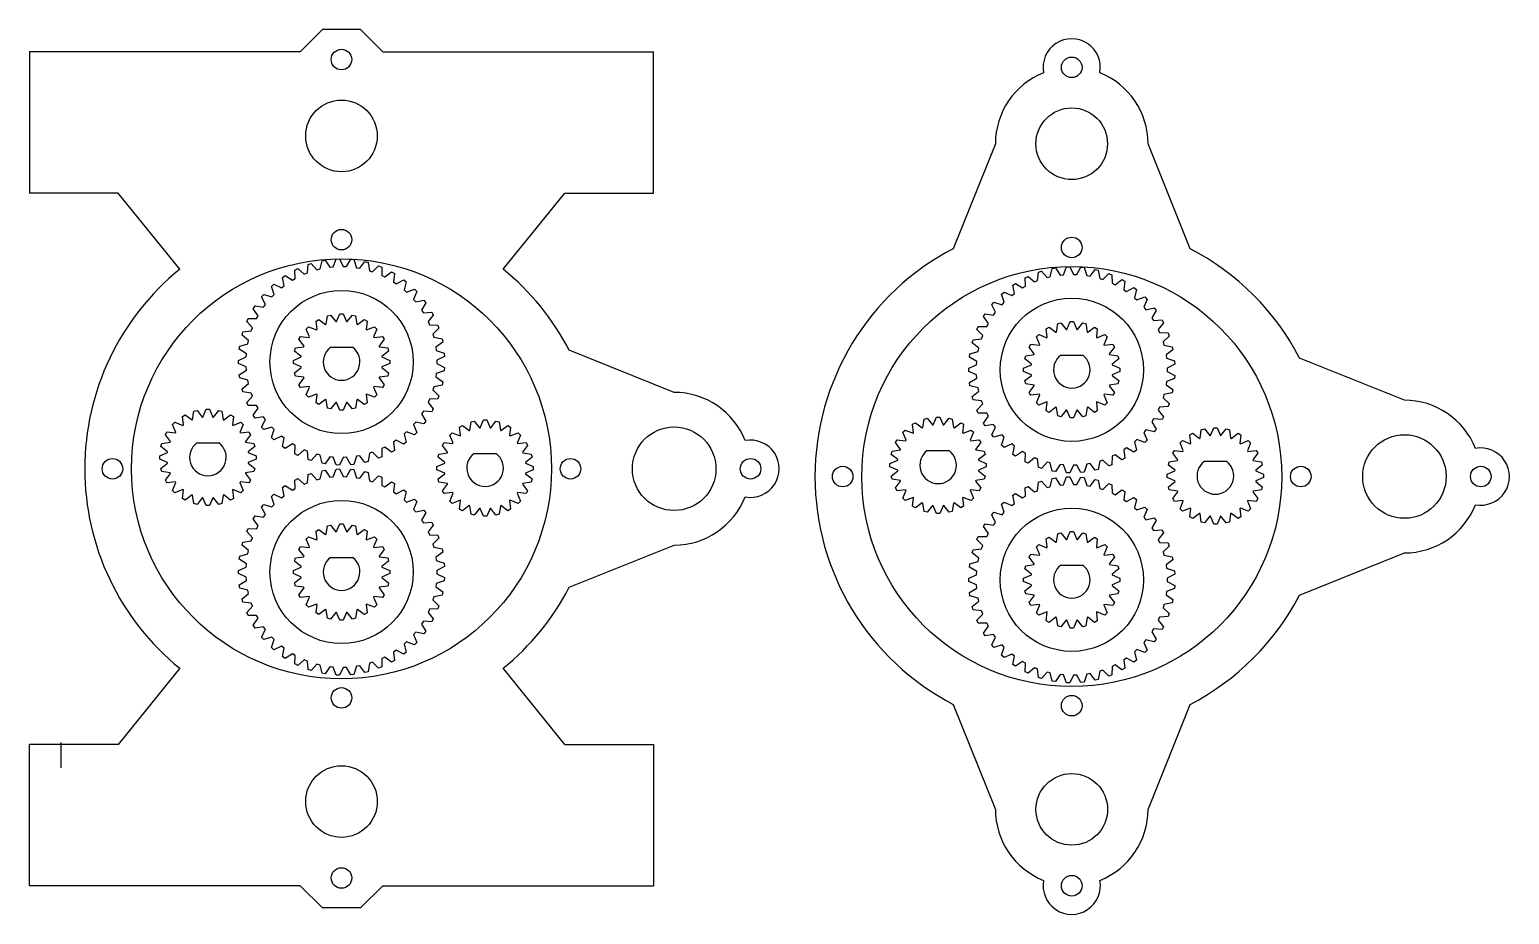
# Model space of a CAD drawing. Header units: inches. Extents: x -8.6 to 3.1, y 5.2 to 9.8.
# Drawn here: x -4.63 to 3.12, y 5.21 to 9.84 of the extents above; entities that cross this region are included whole.
import ezdxf

# ---------------------------------------------------------------- set-up
doc = ezdxf.new("R2010")
doc.units = ezdxf.units.IN
doc.header["$MEASUREMENT"] = 0
doc.layers.get('0').update_dxf_attribs({"lineweight": 25, "true_color": 0xffffff})

# ---------------------------------------------------------------- blocks, each defined once
blk = doc.blocks.new('bearing-gear')
for p, q in [((-0.2445, 0.4816), (-0.229, 0.4891)), ((-0.1954, 0.4603), (-0.1792, 0.4668)), ((-0.1751, 0.5109), (-0.1587, 0.5162)), ((-0.1294, 0.483), (-0.1125, 0.4872)), ((-0.1023, 0.5303), (-0.0853, 0.5333)), ((-0.0609, 0.4963), (-0.0436, 0.4981)), ((-0.0275, 0.5394), (-0.0102, 0.54)), ((0.0087, 0.4999), (0.0262, 0.4993)), ((0.0479, 0.5379), (0.065, 0.5361)), ((0.0782, 0.4938), (0.0954, 0.4908)), ((0.1223, 0.526), (0.139, 0.5219)), ((0.1462, 0.4782), (0.1628, 0.4728)), ((0.1943, 0.5039), (0.2103, 0.4974)), ((0.2625, 0.472), (0.2775, 0.4633)), ((-0.3677, 0.3955), (-0.3549, 0.4071)), ((-0.3147, 0.3886), (-0.3009, 0.3993)), ((-0.3091, 0.4429), (-0.2948, 0.4525)), ((-0.2575, 0.4286), (-0.2424, 0.4373)), ((0.2113, 0.4532), (0.227, 0.4455)), ((0.2723, 0.4193), (0.2868, 0.4096)), ((0.3257, 0.4308), (0.3393, 0.4202)), ((-0.4192, 0.3405), (-0.4081, 0.3537)), ((-0.3657, 0.341), (-0.3536, 0.3536)), ((0.328, 0.3774), (0.341, 0.3657)), ((0.3774, 0.328), (0.3886, 0.3147)), ((0.3825, 0.3813), (0.3944, 0.3689)), ((0.4318, 0.3244), (0.4419, 0.3104)), ((-0.4625, 0.2788), (-0.4534, 0.2935)), ((-0.4455, 0.227), (-0.4373, 0.2424)), ((-0.4096, 0.2868), (-0.3993, 0.3009)), ((0.4193, 0.2723), (0.4286, 0.2575)), ((0.4727, 0.2611), (0.4808, 0.2459)), ((-0.5215, 0.1406), (-0.5167, 0.1571)), ((-0.4968, 0.2118), (-0.4898, 0.2275)), ((-0.4728, 0.1628), (-0.4668, 0.1792)), ((0.4532, 0.2113), (0.4603, 0.1954)), ((0.5045, 0.1928), (0.5104, 0.1766)), ((-0.5359, 0.0666), (-0.5335, 0.0837)), ((-0.4908, 0.0954), (-0.4872, 0.1125)), ((0.4782, 0.1462), (0.483, 0.1294)), ((0.4938, 0.0782), (0.4963, 0.0609)), ((0.5264, 0.1207), (0.53, 0.1038)), ((-0.54, -0.0086), (-0.54, 0.0086)), ((-0.4993, 0.0262), (-0.4981, 0.0436)), ((0.4999, 0.0087), (0.4999, -0.0087)), ((0.5381, 0.0463), (0.5393, 0.0291)), ((-0.5335, -0.0837), (-0.5359, -0.0666)), ((-0.4981, -0.0436), (-0.4993, -0.0262)), ((0.4963, -0.0609), (0.4938, -0.0782)), ((0.5393, -0.0291), (0.5381, -0.0463)), ((-0.5167, -0.1571), (-0.5215, -0.1406)), ((-0.4872, -0.1125), (-0.4908, -0.0954)), ((0.483, -0.1294), (0.4782, -0.1462)), ((0.53, -0.1038), (0.5264, -0.1207)), ((-0.4898, -0.2275), (-0.4968, -0.2118)), ((-0.4668, -0.1792), (-0.4728, -0.1628)), ((-0.4373, -0.2424), (-0.4455, -0.227)), ((0.4603, -0.1954), (0.4532, -0.2113)), ((0.5104, -0.1766), (0.5045, -0.1928)), ((-0.4534, -0.2935), (-0.4625, -0.2788)), ((-0.3993, -0.3009), (-0.4096, -0.2868)), ((0.4286, -0.2575), (0.4193, -0.2723)), ((0.4808, -0.2459), (0.4727, -0.2611)), ((-0.4081, -0.3537), (-0.4192, -0.3405)), ((-0.3536, -0.3536), (-0.3657, -0.341)), ((0.341, -0.3657), (0.328, -0.3774)), ((0.3886, -0.3147), (0.3774, -0.328)), ((0.3944, -0.3689), (0.3825, -0.3813)), ((0.4419, -0.3104), (0.4318, -0.3244)), ((-0.3549, -0.4071), (-0.3677, -0.3955)), ((-0.3009, -0.3993), (-0.3147, -0.3886)), ((-0.2948, -0.4525), (-0.3091, -0.4429)), ((-0.2424, -0.4373), (-0.2575, -0.4286)), ((-0.1792, -0.4668), (-0.1954, -0.4603)), ((0.227, -0.4455), (0.2113, -0.4532)), ((0.2775, -0.4633), (0.2625, -0.472)), ((0.2868, -0.4096), (0.2723, -0.4193)), ((0.3393, -0.4202), (0.3257, -0.4308)), ((-0.229, -0.4891), (-0.2445, -0.4816)), ((-0.1587, -0.5162), (-0.1751, -0.5109)), ((-0.1125, -0.4872), (-0.1294, -0.483)), ((-0.0853, -0.5333), (-0.1023, -0.5303)), ((-0.0436, -0.4981), (-0.0609, -0.4963)), ((-0.0102, -0.54), (-0.0275, -0.5394)), ((0.0262, -0.4993), (0.0087, -0.4999)), ((0.065, -0.5361), (0.0479, -0.5379)), ((0.0954, -0.4908), (0.0782, -0.4938)), ((0.139, -0.5219), (0.1223, -0.526)), ((0.1628, -0.4728), (0.1462, -0.4782)), ((0.2103, -0.4974), (0.1943, -0.5039))]:
    blk.add_line(p, q)
at = {"color": 7, "true_color": 0x000000}
for p, q in [((-0.2424, 0.4373), (-0.2445, 0.4816)), ((-0.229, 0.4891), (-0.1954, 0.4603)), ((-0.1792, 0.4668), (-0.1751, 0.5109)), ((-0.1587, 0.5162), (-0.1294, 0.483)), ((-0.1125, 0.4872), (-0.1023, 0.5303)), ((-0.0853, 0.5333), (-0.0609, 0.4963)), ((-0.0436, 0.4981), (-0.0275, 0.5394)), ((-0.0102, 0.54), (0.0087, 0.4999)), ((0.0262, 0.4993), (0.0479, 0.5379)), ((0.065, 0.5361), (0.0782, 0.4938)), ((0.0954, 0.4908), (0.1223, 0.526)), ((0.139, 0.5219), (0.1462, 0.4782)), ((0.1628, 0.4728), (0.1943, 0.5039)), ((0.2103, 0.4974), (0.2113, 0.4532)), ((0.227, 0.4455), (0.2625, 0.472)), ((-0.3536, 0.3536), (-0.3677, 0.3955)), ((-0.3549, 0.4071), (-0.3147, 0.3886)), ((-0.3009, 0.3993), (-0.3091, 0.4429)), ((-0.2948, 0.4525), (-0.2575, 0.4286)), ((0.2775, 0.4633), (0.2723, 0.4193)), ((0.2868, 0.4096), (0.3257, 0.4308)), ((0.3393, 0.4202), (0.328, 0.3774)), ((-0.3993, 0.3009), (-0.4192, 0.3405)), ((-0.4081, 0.3537), (-0.3657, 0.341)), ((0.341, 0.3657), (0.3825, 0.3813)), ((0.3944, 0.3689), (0.3774, 0.328)), ((0.3886, 0.3147), (0.4318, 0.3244)), ((0.4419, 0.3104), (0.4193, 0.2723)), ((-0.4373, 0.2424), (-0.4625, 0.2788)), ((-0.4534, 0.2935), (-0.4096, 0.2868)), ((0.4286, 0.2575), (0.4727, 0.2611)), ((0.4808, 0.2459), (0.4532, 0.2113)), ((-0.5167, 0.1571), (-0.4728, 0.1628)), ((-0.4668, 0.1792), (-0.4968, 0.2118)), ((-0.4898, 0.2275), (-0.4455, 0.227)), ((0.4603, 0.1954), (0.5045, 0.1928)), ((0.5104, 0.1766), (0.4782, 0.1462)), ((-0.5335, 0.0837), (-0.4908, 0.0954)), ((-0.4872, 0.1125), (-0.5215, 0.1406)), ((0.483, 0.1294), (0.5264, 0.1207)), ((0.53, 0.1038), (0.4938, 0.0782)), ((-0.54, 0.0086), (-0.4993, 0.0262)), ((-0.4981, 0.0436), (-0.5359, 0.0666)), ((0.4963, 0.0609), (0.5381, 0.0463)), ((0.5393, 0.0291), (0.4999, 0.0087)), ((-0.4993, -0.0262), (-0.54, -0.0086)), ((-0.5359, -0.0666), (-0.4981, -0.0436)), ((0.5381, -0.0463), (0.4963, -0.0609)), ((0.4999, -0.0087), (0.5393, -0.0291)), ((-0.4908, -0.0954), (-0.5335, -0.0837)), ((-0.5215, -0.1406), (-0.4872, -0.1125)), ((0.4782, -0.1462), (0.5104, -0.1766)), ((0.5264, -0.1207), (0.483, -0.1294)), ((0.4938, -0.0782), (0.53, -0.1038)), ((-0.4728, -0.1628), (-0.5167, -0.1571)), ((-0.4968, -0.2118), (-0.4668, -0.1792)), ((-0.4455, -0.227), (-0.4898, -0.2275)), ((0.4532, -0.2113), (0.4808, -0.2459)), ((0.5045, -0.1928), (0.4603, -0.1954)), ((-0.4625, -0.2788), (-0.4373, -0.2424)), ((-0.4096, -0.2868), (-0.4534, -0.2935)), ((-0.4192, -0.3405), (-0.3993, -0.3009)), ((0.4193, -0.2723), (0.4419, -0.3104)), ((0.4727, -0.2611), (0.4286, -0.2575)), ((-0.3657, -0.341), (-0.4081, -0.3537)), ((-0.3677, -0.3955), (-0.3536, -0.3536)), ((0.328, -0.3774), (0.3393, -0.4202)), ((0.3825, -0.3813), (0.341, -0.3657)), ((0.3774, -0.328), (0.3944, -0.3689)), ((0.4318, -0.3244), (0.3886, -0.3147)), ((-0.3147, -0.3886), (-0.3549, -0.4071)), ((-0.3091, -0.4429), (-0.3009, -0.3993)), ((-0.2575, -0.4286), (-0.2948, -0.4525)), ((-0.2445, -0.4816), (-0.2424, -0.4373)), ((-0.1954, -0.4603), (-0.229, -0.4891)), ((0.2113, -0.4532), (0.2103, -0.4974)), ((0.2625, -0.472), (0.227, -0.4455)), ((0.2723, -0.4193), (0.2775, -0.4633)), ((0.3257, -0.4308), (0.2868, -0.4096)), ((-0.1751, -0.5109), (-0.1792, -0.4668)), ((-0.1294, -0.483), (-0.1587, -0.5162)), ((-0.1023, -0.5303), (-0.1125, -0.4872)), ((-0.0609, -0.4963), (-0.0853, -0.5333)), ((-0.0275, -0.5394), (-0.0436, -0.4981)), ((0.0087, -0.4999), (-0.0102, -0.54)), ((0.0479, -0.5379), (0.0262, -0.4993)), ((0.0782, -0.4938), (0.065, -0.5361)), ((0.1223, -0.526), (0.0954, -0.4908)), ((0.1462, -0.4782), (0.139, -0.5219)), ((0.1943, -0.5039), (0.1628, -0.4728))]:
    blk.add_line(p, q, dxfattribs=at)

msp = doc.modelspace()

# ---------------------------------------------------------------- linework, layer by layer
for p, q in [((-3.2166, 9.7242), (-3.1, 9.8408)), ((-2.9, 9.8408), (-3.1, 9.8408)), ((-2.7834, 9.7242), (-2.9, 9.8408)), ((-4.6341, 9.7242), (-4.6341, 8.9848)), ((-3.2166, 9.7242), (-4.6341, 9.7242)), ((-2.7834, 9.7242), (-1.3659, 9.7242)), ((-1.3659, 8.9848), (-1.3659, 9.7242)), ((0.426, 9.2431), (0.2053, 8.6934)), ((1.4467, 8.6935), (1.226, 9.2431)), ((-4.1701, 8.9848), (-4.6341, 8.9848)), ((-3.8469, 8.5859), (-4.1701, 8.9848)), ((-2.1531, 8.5859), (-1.8299, 8.9848)), ((-1.8299, 8.9848), (-1.3659, 8.9848)), ((-3.1333, 8.3143), (-3.1184, 8.3229)), ((-3.0829, 8.2965), (-3.0797, 8.2978)), ((-3.0733, 8.3416), (-3.0567, 8.3461)), ((-3.0292, 8.3113), (-3.0258, 8.3118)), ((-3.0083, 8.3524), (-2.991, 8.3524)), ((-2.9735, 8.3118), (-2.9701, 8.3113)), ((-2.9426, 8.3461), (-2.926, 8.3416)), ((-2.9196, 8.2978), (-2.9164, 8.2965)), ((-2.8809, 8.3229), (-2.866, 8.3143)), ((0.7528, 8.3008), (0.7694, 8.3053)), ((0.8178, 8.3116), (0.835, 8.3116)), ((0.8834, 8.3053), (0.9001, 8.3008)), ((-3.2226, 8.2188), (-3.214, 8.2337)), ((-3.1842, 8.2724), (-3.1721, 8.2846)), ((-3.1699, 8.2285), (-3.1679, 8.2312)), ((-3.1309, 8.2682), (-3.1282, 8.2703)), ((-2.8711, 8.2703), (-2.8684, 8.2682)), ((-2.8314, 8.2312), (-2.8293, 8.2285)), ((-2.8272, 8.2846), (-2.815, 8.2724)), ((-2.7853, 8.2337), (-2.7767, 8.2188)), ((0.6418, 8.2316), (0.654, 8.2438)), ((0.6927, 8.2735), (0.7077, 8.2821)), ((0.6952, 8.2274), (0.6979, 8.2295)), ((0.7432, 8.2557), (0.7463, 8.257)), ((0.7969, 8.2705), (0.8003, 8.271)), ((0.8526, 8.271), (0.8559, 8.2705)), ((0.9065, 8.257), (0.9096, 8.2557)), ((0.9452, 8.2821), (0.9601, 8.2735)), ((0.955, 8.2295), (0.9577, 8.2274)), ((0.9988, 8.2438), (1.011, 8.2316)), ((-3.2457, 8.157), (-3.2413, 8.1737)), ((-3.1974, 8.1801), (-3.1961, 8.1832)), ((-2.8032, 8.1832), (-2.8019, 8.1801)), ((-2.758, 8.1737), (-2.7536, 8.157)), ((-1.2569, 7.9408), (-1.8066, 8.1616)), ((0.6035, 8.1779), (0.6121, 8.1929)), ((0.6286, 8.1393), (0.6299, 8.1424)), ((0.6561, 8.1877), (0.6582, 8.1904)), ((0.9947, 8.1904), (0.9967, 8.1877)), ((1.0229, 8.1424), (1.0242, 8.1393)), ((1.0407, 8.1929), (1.0494, 8.1779)), ((-3.2521, 8.0914), (-3.2521, 8.1086)), ((-3.2114, 8.1262), (-3.211, 8.1295)), ((-3.211, 8.0705), (-3.2114, 8.0738)), ((-2.7883, 8.1295), (-2.7879, 8.1262)), ((-2.7879, 8.0738), (-2.7883, 8.0705)), ((-2.7472, 8.1086), (-2.7472, 8.0914)), ((0.574, 8.0506), (0.574, 8.0678)), ((0.5803, 8.1162), (0.5848, 8.1329)), ((0.6147, 8.0854), (0.6151, 8.0887)), ((1.0377, 8.0887), (1.0382, 8.0854)), ((1.068, 8.1329), (1.0725, 8.1162)), ((1.0789, 8.0678), (1.0789, 8.0506)), ((2.5692, 7.9), (2.0195, 8.1207)), ((-3.2413, 8.0263), (-3.2457, 8.043)), ((-3.1961, 8.0168), (-3.1974, 8.0199)), ((-2.8019, 8.0199), (-2.8032, 8.0168)), ((-2.7536, 8.043), (-2.758, 8.0263)), ((0.5848, 7.9855), (0.5803, 8.0022)), ((0.6151, 8.0297), (0.6147, 8.033)), ((1.0382, 8.033), (1.0377, 8.0297)), ((1.0725, 8.0022), (1.068, 7.9855)), ((-3.214, 7.9663), (-3.2226, 7.9812)), ((-3.1721, 7.9154), (-3.1842, 7.9276)), ((-3.1679, 7.9688), (-3.1699, 7.9715)), ((-3.1282, 7.9297), (-3.1309, 7.9318)), ((-2.8684, 7.9318), (-2.8711, 7.9297)), ((-2.8293, 7.9715), (-2.8314, 7.9688)), ((-2.815, 7.9276), (-2.8272, 7.9154)), ((-2.7767, 7.9812), (-2.7853, 7.9663)), ((0.6121, 7.9255), (0.6035, 7.9404)), ((0.6299, 7.976), (0.6286, 7.9791)), ((0.6582, 7.928), (0.6561, 7.9307)), ((0.9967, 7.9307), (0.9947, 7.928)), ((1.0242, 7.9791), (1.0229, 7.976)), ((1.0494, 7.9404), (1.0407, 7.9255)), ((-3.7737, 7.8416), (-3.757, 7.8461)), ((-3.7086, 7.8524), (-3.6914, 7.8524)), ((-3.643, 7.8461), (-3.6263, 7.8416)), ((-3.1184, 7.8771), (-3.1333, 7.8857)), ((-3.0797, 7.9022), (-3.0829, 7.9035)), ((-3.0567, 7.8539), (-3.0733, 7.8584)), ((-3.0258, 7.8882), (-3.0292, 7.8887)), ((-2.991, 7.8476), (-3.0083, 7.8476)), ((-2.9701, 7.8887), (-2.9735, 7.8882)), ((-2.926, 7.8584), (-2.9426, 7.8539)), ((-2.9164, 7.9035), (-2.9196, 7.9022)), ((-2.866, 7.8857), (-2.8809, 7.8771)), ((0.654, 7.8746), (0.6418, 7.8868)), ((0.7077, 7.8363), (0.6927, 7.8449)), ((0.6979, 7.8889), (0.6952, 7.891)), ((0.7463, 7.8614), (0.7432, 7.8627)), ((0.8003, 7.8474), (0.7969, 7.8479)), ((0.8559, 7.8479), (0.8526, 7.8474)), ((0.9096, 7.8627), (0.9065, 7.8614)), ((0.9601, 7.8449), (0.9452, 7.8363)), ((0.9577, 7.891), (0.955, 7.8889)), ((1.011, 7.8868), (0.9988, 7.8746)), ((-3.8846, 7.7724), (-3.8724, 7.7846)), ((-3.8337, 7.8143), (-3.8188, 7.8229)), ((-3.8312, 7.7682), (-3.8285, 7.7703)), ((-3.7832, 7.7965), (-3.7801, 7.7978)), ((-3.7295, 7.8113), (-3.7262, 7.8118)), ((-3.6738, 7.8118), (-3.6705, 7.8113)), ((-3.6199, 7.7978), (-3.6168, 7.7965)), ((-3.5812, 7.8229), (-3.5663, 7.8143)), ((-3.5715, 7.7703), (-3.5688, 7.7682)), ((-3.5276, 7.7846), (-3.5154, 7.7724)), ((-2.3812, 7.7586), (-2.3663, 7.7672)), ((-2.3212, 7.7859), (-2.3045, 7.7903)), ((-2.277, 7.7556), (-2.2737, 7.756)), ((-2.2561, 7.7967), (-2.2389, 7.7967)), ((-2.2213, 7.756), (-2.218, 7.7556)), ((-2.1905, 7.7903), (-2.1738, 7.7859)), ((-2.1288, 7.7672), (-2.1138, 7.7586)), ((-0.0076, 7.7735), (0.0073, 7.7821)), ((0.0428, 7.7557), (0.046, 7.757)), ((0.0524, 7.8008), (0.0691, 7.8053)), ((0.0965, 7.7705), (0.0999, 7.771)), ((0.1174, 7.8116), (0.1347, 7.8116)), ((0.1522, 7.771), (0.1556, 7.7705)), ((0.1831, 7.8053), (0.1997, 7.8008)), ((0.2061, 7.757), (0.2093, 7.7557)), ((0.2448, 7.7821), (0.2598, 7.7735)), ((0.7694, 7.8131), (0.7528, 7.8176)), ((0.835, 7.8067), (0.8178, 7.8067)), ((0.9001, 7.8176), (0.8834, 7.8131)), ((1.5699, 7.7559), (1.5872, 7.7559)), ((-3.9229, 7.7188), (-3.9143, 7.7337)), ((-3.8978, 7.6801), (-3.8965, 7.6832)), ((-3.8703, 7.7285), (-3.8682, 7.7312)), ((-3.5318, 7.7312), (-3.5297, 7.7285)), ((-3.5035, 7.6832), (-3.5022, 7.6801)), ((-3.4857, 7.7337), (-3.4771, 7.7188)), ((-2.4704, 7.663), (-2.4618, 7.6779)), ((-2.4321, 7.7167), (-2.4199, 7.7288)), ((-2.3787, 7.7125), (-2.376, 7.7145)), ((-2.3307, 7.7407), (-2.3276, 7.742)), ((-2.1674, 7.742), (-2.1643, 7.7407)), ((-2.119, 7.7145), (-2.1163, 7.7125)), ((-2.0751, 7.7288), (-2.0629, 7.7167)), ((-2.0332, 7.6779), (-2.0246, 7.663)), ((-0.0969, 7.6779), (-0.0883, 7.6929)), ((-0.0585, 7.7316), (-0.0463, 7.7438)), ((-0.0442, 7.6877), (-0.0422, 7.6904)), ((-0.0052, 7.7274), (-0.0025, 7.7295)), ((0.2546, 7.7295), (0.2573, 7.7274)), ((0.2943, 7.6904), (0.2964, 7.6877)), ((0.2985, 7.7438), (0.3107, 7.7316)), ((0.3404, 7.6929), (0.349, 7.6779)), ((1.394, 7.6758), (1.4061, 7.688)), ((1.4449, 7.7177), (1.4598, 7.7264)), ((1.4953, 7.6999), (1.4985, 7.7012)), ((1.5049, 7.745), (1.5215, 7.7495)), ((1.549, 7.7148), (1.5524, 7.7152)), ((1.6047, 7.7152), (1.6081, 7.7148)), ((1.6356, 7.7495), (1.6522, 7.745)), ((1.6586, 7.7012), (1.6618, 7.6999)), ((1.6973, 7.7264), (1.7122, 7.7177)), ((1.751, 7.688), (1.7632, 7.6758)), ((-3.9524, 7.5914), (-3.9524, 7.6086)), ((-3.9461, 7.657), (-3.9416, 7.6737)), ((-3.9118, 7.6262), (-3.9113, 7.6295)), ((-3.4887, 7.6295), (-3.4882, 7.6262)), ((-3.4584, 7.6737), (-3.4539, 7.657)), ((-3.4476, 7.6086), (-3.4476, 7.5914)), ((-2.4936, 7.6013), (-2.4891, 7.6179)), ((-2.4453, 7.6243), (-2.444, 7.6275)), ((-2.4178, 7.6728), (-2.4157, 7.6755)), ((-2.0793, 7.6755), (-2.0772, 7.6728)), ((-2.051, 7.6275), (-2.0497, 7.6243)), ((-2.0059, 7.6179), (-2.0014, 7.6013)), ((-0.12, 7.6162), (-0.1155, 7.6329)), ((-0.0717, 7.6393), (-0.0704, 7.6424)), ((0.3225, 7.6424), (0.3238, 7.6393)), ((0.3677, 7.6329), (0.3721, 7.6162)), ((1.3556, 7.6222), (1.3642, 7.6371)), ((1.4082, 7.632), (1.4103, 7.6347)), ((1.4473, 7.6717), (1.45, 7.6737)), ((1.7071, 7.6737), (1.7098, 7.6717)), ((1.7468, 7.6347), (1.7489, 7.632)), ((1.7929, 7.6371), (1.8015, 7.6222)), ((-3.9416, 7.5263), (-3.9461, 7.543)), ((-3.9113, 7.5705), (-3.9118, 7.5738)), ((-3.4882, 7.5738), (-3.4887, 7.5705)), ((-3.4539, 7.543), (-3.4584, 7.5263)), ((-2.5, 7.5356), (-2.5, 7.5529)), ((-2.4593, 7.5704), (-2.4588, 7.5738)), ((-2.0362, 7.5738), (-2.0357, 7.5704)), ((-1.9951, 7.5529), (-1.9951, 7.5356)), ((-0.1264, 7.5506), (-0.1264, 7.5678)), ((-0.0857, 7.5854), (-0.0853, 7.5887)), ((-0.0853, 7.5297), (-0.0857, 7.533)), ((0.3374, 7.5887), (0.3378, 7.5854)), ((0.3378, 7.533), (0.3374, 7.5297)), ((0.3785, 7.5678), (0.3785, 7.5506)), ((1.3325, 7.5604), (1.3369, 7.5771)), ((1.3668, 7.5296), (1.3672, 7.533)), ((1.3808, 7.5835), (1.3821, 7.5867)), ((1.775, 7.5867), (1.7763, 7.5835)), ((1.7899, 7.533), (1.7903, 7.5296)), ((1.8202, 7.5771), (1.8246, 7.5604)), ((-3.9143, 7.4663), (-3.9229, 7.4812)), ((-3.8965, 7.5168), (-3.8978, 7.5199)), ((-3.8682, 7.4688), (-3.8703, 7.4715)), ((-3.5297, 7.4715), (-3.5318, 7.4688)), ((-3.5022, 7.5199), (-3.5035, 7.5168)), ((-3.4771, 7.4812), (-3.4857, 7.4663)), ((-2.4891, 7.4706), (-2.4936, 7.4872)), ((-2.4588, 7.5147), (-2.4593, 7.5181)), ((-2.444, 7.461), (-2.4453, 7.4642)), ((-2.0497, 7.4642), (-2.051, 7.461)), ((-2.0357, 7.5181), (-2.0362, 7.5147)), ((-2.0014, 7.4872), (-2.0059, 7.4706)), ((-0.1155, 7.4855), (-0.12, 7.5022)), ((-0.0704, 7.476), (-0.0717, 7.4791)), ((0.3238, 7.4791), (0.3225, 7.476)), ((0.3721, 7.5022), (0.3677, 7.4855)), ((1.3261, 7.4948), (1.3261, 7.5121)), ((1.3369, 7.4298), (1.3325, 7.4464)), ((1.3672, 7.4739), (1.3668, 7.4773)), ((1.7903, 7.4773), (1.7899, 7.4739)), ((1.8246, 7.4464), (1.8202, 7.4298)), ((1.831, 7.5121), (1.831, 7.4948)), ((-3.8724, 7.4154), (-3.8846, 7.4276)), ((-3.8188, 7.3771), (-3.8337, 7.3857)), ((-3.8285, 7.4297), (-3.8312, 7.4318)), ((-3.7801, 7.4022), (-3.7832, 7.4035)), ((-3.7262, 7.3882), (-3.7295, 7.3887)), ((-3.6705, 7.3887), (-3.6738, 7.3882)), ((-3.6168, 7.4035), (-3.6199, 7.4022)), ((-3.5663, 7.3857), (-3.5812, 7.3771)), ((-3.5688, 7.4318), (-3.5715, 7.4297)), ((-3.5154, 7.4276), (-3.5276, 7.4154)), ((-2.4618, 7.4106), (-2.4704, 7.4255)), ((-2.4199, 7.3596), (-2.4321, 7.3718)), ((-2.4157, 7.413), (-2.4178, 7.4157)), ((-2.376, 7.3739), (-2.3787, 7.376)), ((-2.1163, 7.376), (-2.119, 7.3739)), ((-2.0772, 7.4157), (-2.0793, 7.413)), ((-2.0629, 7.3718), (-2.0751, 7.3596)), ((-2.0246, 7.4255), (-2.0332, 7.4106)), ((-0.0883, 7.4255), (-0.0969, 7.4404)), ((-0.0463, 7.3746), (-0.0585, 7.3868)), ((-0.0422, 7.428), (-0.0442, 7.4307)), ((-0.0025, 7.3889), (-0.0052, 7.391)), ((0.2573, 7.391), (0.2546, 7.3889)), ((0.2964, 7.4307), (0.2943, 7.428)), ((0.3107, 7.3868), (0.2985, 7.3746)), ((0.349, 7.4404), (0.3404, 7.4255)), ((1.3642, 7.3697), (1.3556, 7.3847)), ((1.3821, 7.4202), (1.3808, 7.4234)), ((1.4103, 7.3722), (1.4082, 7.3749)), ((1.7489, 7.3749), (1.7468, 7.3722)), ((1.7763, 7.4234), (1.775, 7.4202)), ((1.8015, 7.3847), (1.7929, 7.3697)), ((-3.757, 7.3539), (-3.7737, 7.3584)), ((-3.6914, 7.3476), (-3.7086, 7.3476)), ((-3.6263, 7.3584), (-3.643, 7.3539)), ((-2.3663, 7.3213), (-2.3812, 7.3299)), ((-2.3276, 7.3465), (-2.3307, 7.3478)), ((-2.3045, 7.2982), (-2.3212, 7.3026)), ((-2.2737, 7.3325), (-2.277, 7.3329)), ((-2.2389, 7.2918), (-2.2561, 7.2918)), ((-2.218, 7.3329), (-2.2213, 7.3325)), ((-2.1738, 7.3026), (-2.1905, 7.2982)), ((-2.1643, 7.3478), (-2.1674, 7.3465)), ((-2.1138, 7.3299), (-2.1288, 7.3213)), ((0.0073, 7.3363), (-0.0076, 7.3449)), ((0.046, 7.3614), (0.0428, 7.3627)), ((0.0691, 7.3131), (0.0524, 7.3176)), ((0.0999, 7.3474), (0.0965, 7.3479)), ((0.1347, 7.3067), (0.1174, 7.3067)), ((0.1556, 7.3479), (0.1522, 7.3474)), ((0.1997, 7.3176), (0.1831, 7.3131)), ((0.2093, 7.3627), (0.2061, 7.3614)), ((0.2598, 7.3449), (0.2448, 7.3363)), ((1.4061, 7.3188), (1.394, 7.331)), ((1.4598, 7.2805), (1.4449, 7.2891)), ((1.45, 7.3331), (1.4473, 7.3352)), ((1.4985, 7.3057), (1.4953, 7.307)), ((1.5524, 7.2917), (1.549, 7.2921)), ((1.6081, 7.2921), (1.6047, 7.2917)), ((1.6618, 7.307), (1.6586, 7.3057)), ((1.7122, 7.2891), (1.6973, 7.2805)), ((1.7098, 7.3352), (1.7071, 7.3331)), ((1.7632, 7.331), (1.751, 7.3188)), ((-3.1333, 7.2143), (-3.1184, 7.2229)), ((-3.0733, 7.2416), (-3.0567, 7.2461)), ((-3.0292, 7.2113), (-3.0258, 7.2118)), ((-3.0083, 7.2524), (-2.991, 7.2524)), ((-2.9735, 7.2118), (-2.9701, 7.2113)), ((-2.9426, 7.2461), (-2.926, 7.2416)), ((-2.8809, 7.2229), (-2.866, 7.2143)), ((0.8178, 7.2116), (0.835, 7.2116)), ((1.5215, 7.2574), (1.5049, 7.2618)), ((1.5872, 7.251), (1.5699, 7.251)), ((1.6522, 7.2618), (1.6356, 7.2574)), ((-3.2226, 7.1188), (-3.214, 7.1337)), ((-3.1842, 7.1724), (-3.1721, 7.1846)), ((-3.1309, 7.1682), (-3.1282, 7.1703)), ((-3.0829, 7.1965), (-3.0797, 7.1978)), ((-2.9196, 7.1978), (-2.9164, 7.1965)), ((-2.8711, 7.1703), (-2.8684, 7.1682)), ((-2.8272, 7.1846), (-2.815, 7.1724)), ((-2.7853, 7.1337), (-2.7767, 7.1188)), ((-1.8065, 6.9201), (-1.2569, 7.1408)), ((0.6418, 7.1316), (0.654, 7.1438)), ((0.6927, 7.1735), (0.7077, 7.1821)), ((0.7432, 7.1557), (0.7463, 7.157)), ((0.7528, 7.2008), (0.7694, 7.2053)), ((0.7969, 7.1705), (0.8003, 7.171)), ((0.8526, 7.171), (0.8559, 7.1705)), ((0.8834, 7.2053), (0.9001, 7.2008)), ((0.9065, 7.157), (0.9096, 7.1557)), ((0.9452, 7.1821), (0.9601, 7.1735)), ((0.9988, 7.1438), (1.011, 7.1316)), ((-3.2457, 7.057), (-3.2413, 7.0737)), ((-3.1974, 7.0801), (-3.1961, 7.0832)), ((-3.1699, 7.1285), (-3.1679, 7.1312)), ((-2.8314, 7.1312), (-2.8293, 7.1285)), ((-2.8032, 7.0832), (-2.8019, 7.0801)), ((-2.758, 7.0737), (-2.7536, 7.057)), ((0.6035, 7.0779), (0.6121, 7.0929)), ((0.6561, 7.0877), (0.6582, 7.0904)), ((0.6952, 7.1274), (0.6979, 7.1295)), ((0.955, 7.1295), (0.9577, 7.1274)), ((0.9947, 7.0904), (0.9967, 7.0877)), ((1.0407, 7.0929), (1.0494, 7.0779)), ((2.0195, 6.8793), (2.5692, 7.1)), ((-3.2521, 6.9914), (-3.2521, 7.0086)), ((-3.2114, 7.0262), (-3.211, 7.0295)), ((-2.7883, 7.0295), (-2.7879, 7.0262)), ((-2.7472, 7.0086), (-2.7472, 6.9914)), ((0.5803, 7.0162), (0.5848, 7.0329)), ((0.6147, 6.9854), (0.6151, 6.9887)), ((0.6286, 7.0393), (0.6299, 7.0424)), ((1.0229, 7.0424), (1.0242, 7.0393)), ((1.0377, 6.9887), (1.0382, 6.9854)), ((1.068, 7.0329), (1.0725, 7.0162)), ((-3.2413, 6.9263), (-3.2457, 6.943)), ((-3.211, 6.9705), (-3.2114, 6.9738)), ((-3.1961, 6.9168), (-3.1974, 6.9199)), ((-2.8019, 6.9199), (-2.8032, 6.9168)), ((-2.7879, 6.9738), (-2.7883, 6.9705)), ((-2.7536, 6.943), (-2.758, 6.9263)), ((0.574, 6.9506), (0.574, 6.9678)), ((0.5848, 6.8855), (0.5803, 6.9022)), ((0.6151, 6.9297), (0.6147, 6.933)), ((1.0382, 6.933), (1.0377, 6.9297)), ((1.0725, 6.9022), (1.068, 6.8855)), ((1.0789, 6.9678), (1.0789, 6.9506)), ((-3.214, 6.8663), (-3.2226, 6.8812)), ((-3.1721, 6.8154), (-3.1842, 6.8276)), ((-3.1679, 6.8688), (-3.1699, 6.8715)), ((-3.1282, 6.8297), (-3.1309, 6.8318)), ((-2.8684, 6.8318), (-2.8711, 6.8297)), ((-2.8293, 6.8715), (-2.8314, 6.8688)), ((-2.815, 6.8276), (-2.8272, 6.8154)), ((-2.7767, 6.8812), (-2.7853, 6.8663)), ((0.6121, 6.8255), (0.6035, 6.8404)), ((0.6299, 6.876), (0.6286, 6.8791)), ((0.6582, 6.828), (0.6561, 6.8307)), ((0.9967, 6.8307), (0.9947, 6.828)), ((1.0242, 6.8791), (1.0229, 6.876)), ((1.0494, 6.8404), (1.0407, 6.8255)), ((-3.1184, 6.7771), (-3.1333, 6.7857)), ((-3.0797, 6.8022), (-3.0829, 6.8035)), ((-3.0567, 6.7539), (-3.0733, 6.7584)), ((-3.0258, 6.7882), (-3.0292, 6.7887)), ((-2.991, 6.7476), (-3.0083, 6.7476)), ((-2.9701, 6.7887), (-2.9735, 6.7882)), ((-2.926, 6.7584), (-2.9426, 6.7539)), ((-2.9164, 6.8035), (-2.9196, 6.8022)), ((-2.866, 6.7857), (-2.8809, 6.7771)), ((0.654, 6.7746), (0.6418, 6.7868)), ((0.6979, 6.7889), (0.6952, 6.791)), ((0.7463, 6.7614), (0.7432, 6.7627)), ((0.8003, 6.7474), (0.7969, 6.7479)), ((0.8559, 6.7479), (0.8526, 6.7474)), ((0.9096, 6.7627), (0.9065, 6.7614)), ((0.9577, 6.791), (0.955, 6.7889)), ((1.011, 6.7868), (0.9988, 6.7746)), ((0.7077, 6.7363), (0.6927, 6.7449)), ((0.7694, 6.7131), (0.7528, 6.7176)), ((0.835, 6.7067), (0.8178, 6.7067)), ((0.9001, 6.7176), (0.8834, 6.7131)), ((0.9601, 6.7449), (0.9452, 6.7363)), ((-3.8469, 6.4956), (-4.1701, 6.0967)), ((-1.8299, 6.0967), (-2.1531, 6.4956)), ((0.2054, 6.3065), (0.4261, 5.7569)), ((1.2261, 5.7569), (1.4469, 6.3066)), ((-4.1701, 6.0967), (-4.6341, 6.0967)), ((-4.6341, 5.3573), (-4.6341, 6.0967)), ((-1.8299, 6.0967), (-1.3659, 6.0967)), ((-1.3659, 6.0967), (-1.3659, 5.3573)), ((-3.2166, 5.3573), (-4.634, 5.3573)), ((-3.2166, 5.3573), (-3.0999, 5.2407)), ((-2.7833, 5.3573), (-2.8999, 5.2407)), ((-2.7833, 5.3573), (-1.3658, 5.3573)), ((-2.8999, 5.2407), (-3.0999, 5.2407))]:
    msp.add_line(p, q)
at = {"color": 7, "true_color": 0x000000}
for p, q in [((-3.1282, 8.2703), (-3.1333, 8.3143)), ((-3.1184, 8.3229), (-3.0829, 8.2965)), ((-3.0797, 8.2978), (-3.0733, 8.3416)), ((-3.0567, 8.3461), (-3.0292, 8.3113)), ((-3.0258, 8.3118), (-3.0083, 8.3524)), ((-2.991, 8.3524), (-2.9735, 8.3118)), ((-2.9701, 8.3113), (-2.9426, 8.3461)), ((-2.926, 8.3416), (-2.9196, 8.2978)), ((-2.9164, 8.2965), (-2.8809, 8.3229)), ((-2.866, 8.3143), (-2.8711, 8.2703)), ((0.7463, 8.257), (0.7528, 8.3008)), ((0.7694, 8.3053), (0.7969, 8.2705)), ((0.8003, 8.271), (0.8178, 8.3116)), ((0.835, 8.3116), (0.8526, 8.271)), ((0.8559, 8.2705), (0.8834, 8.3053)), ((0.9001, 8.3008), (0.9065, 8.257)), ((-3.1961, 8.1832), (-3.2226, 8.2188)), ((-3.214, 8.2337), (-3.1699, 8.2285)), ((-3.1679, 8.2312), (-3.1842, 8.2724)), ((-3.1721, 8.2846), (-3.1309, 8.2682)), ((-2.8684, 8.2682), (-2.8272, 8.2846)), ((-2.815, 8.2724), (-2.8314, 8.2312)), ((-2.8293, 8.2285), (-2.7853, 8.2337)), ((-2.7767, 8.2188), (-2.8032, 8.1832)), ((0.6582, 8.1904), (0.6418, 8.2316)), ((0.654, 8.2438), (0.6952, 8.2274)), ((0.6979, 8.2295), (0.6927, 8.2735)), ((0.7077, 8.2821), (0.7432, 8.2557)), ((0.9096, 8.2557), (0.9452, 8.2821)), ((0.9601, 8.2735), (0.955, 8.2295)), ((0.9577, 8.2274), (0.9988, 8.2438)), ((1.011, 8.2316), (0.9947, 8.1904)), ((-3.211, 8.1295), (-3.2457, 8.157)), ((-3.2413, 8.1737), (-3.1974, 8.1801)), ((-2.8019, 8.1801), (-2.758, 8.1737)), ((-2.7536, 8.157), (-2.7883, 8.1295)), ((0.6299, 8.1424), (0.6035, 8.1779)), ((0.6121, 8.1929), (0.6561, 8.1877)), ((0.9967, 8.1877), (1.0407, 8.1929)), ((1.0494, 8.1779), (1.0229, 8.1424)), ((-3.2521, 8.1086), (-3.2114, 8.1262)), ((-3.2114, 8.0738), (-3.2521, 8.0914)), ((-3.2457, 8.043), (-3.211, 8.0705)), ((-2.7883, 8.0705), (-2.7536, 8.043)), ((-2.7879, 8.1262), (-2.7472, 8.1086)), ((-2.7472, 8.0914), (-2.7879, 8.0738)), ((0.574, 8.0678), (0.6147, 8.0854)), ((0.6151, 8.0887), (0.5803, 8.1162)), ((0.5848, 8.1329), (0.6286, 8.1393)), ((1.0242, 8.1393), (1.068, 8.1329)), ((1.0725, 8.1162), (1.0377, 8.0887)), ((1.0382, 8.0854), (1.0789, 8.0678)), ((-3.1974, 8.0199), (-3.2413, 8.0263)), ((-3.2226, 7.9812), (-3.1961, 8.0168)), ((-2.8032, 8.0168), (-2.7767, 7.9812)), ((-2.758, 8.0263), (-2.8019, 8.0199)), ((0.6147, 8.033), (0.574, 8.0506)), ((0.5803, 8.0022), (0.6151, 8.0297)), ((1.0377, 8.0297), (1.0725, 8.0022)), ((1.0789, 8.0506), (1.0382, 8.033)), ((-3.1699, 7.9715), (-3.214, 7.9663)), ((-3.1842, 7.9276), (-3.1679, 7.9688)), ((-3.1309, 7.9318), (-3.1721, 7.9154)), ((-3.1333, 7.8857), (-3.1282, 7.9297)), ((-2.8711, 7.9297), (-2.866, 7.8857)), ((-2.8272, 7.9154), (-2.8684, 7.9318)), ((-2.8314, 7.9688), (-2.815, 7.9276)), ((-2.7853, 7.9663), (-2.8293, 7.9715)), ((0.6286, 7.9791), (0.5848, 7.9855)), ((0.6035, 7.9404), (0.6299, 7.976)), ((0.6561, 7.9307), (0.6121, 7.9255)), ((0.6418, 7.8868), (0.6582, 7.928)), ((0.9947, 7.928), (1.011, 7.8868)), ((1.0407, 7.9255), (0.9967, 7.9307)), ((1.0229, 7.976), (1.0494, 7.9404)), ((1.068, 7.9855), (1.0242, 7.9791)), ((-3.7801, 7.7978), (-3.7737, 7.8416)), ((-3.757, 7.8461), (-3.7295, 7.8113)), ((-3.7262, 7.8118), (-3.7086, 7.8524)), ((-3.6914, 7.8524), (-3.6738, 7.8118)), ((-3.6705, 7.8113), (-3.643, 7.8461)), ((-3.6263, 7.8416), (-3.6199, 7.7978)), ((-3.0829, 7.9035), (-3.1184, 7.8771)), ((-3.0733, 7.8584), (-3.0797, 7.9022)), ((-3.0292, 7.8887), (-3.0567, 7.8539)), ((-3.0083, 7.8476), (-3.0258, 7.8882)), ((-2.9735, 7.8882), (-2.991, 7.8476)), ((-2.9426, 7.8539), (-2.9701, 7.8887)), ((-2.9196, 7.9022), (-2.926, 7.8584)), ((-2.8809, 7.8771), (-2.9164, 7.9035)), ((0.6952, 7.891), (0.654, 7.8746)), ((0.6927, 7.8449), (0.6979, 7.8889)), ((0.7432, 7.8627), (0.7077, 7.8363)), ((0.7528, 7.8176), (0.7463, 7.8614)), ((0.7969, 7.8479), (0.7694, 7.8131)), ((0.8178, 7.8067), (0.8003, 7.8474)), ((0.8526, 7.8474), (0.835, 7.8067)), ((0.8834, 7.8131), (0.8559, 7.8479)), ((0.9065, 7.8614), (0.9001, 7.8176)), ((0.9452, 7.8363), (0.9096, 7.8627)), ((0.955, 7.8889), (0.9601, 7.8449)), ((0.9988, 7.8746), (0.9577, 7.891)), ((-3.8682, 7.7312), (-3.8846, 7.7724)), ((-3.8724, 7.7846), (-3.8312, 7.7682)), ((-3.8285, 7.7703), (-3.8337, 7.8143)), ((-3.8188, 7.8229), (-3.7832, 7.7965)), ((-3.6168, 7.7965), (-3.5812, 7.8229)), ((-3.5663, 7.8143), (-3.5715, 7.7703)), ((-3.5688, 7.7682), (-3.5276, 7.7846)), ((-3.5154, 7.7724), (-3.5318, 7.7312)), ((-2.376, 7.7145), (-2.3812, 7.7586)), ((-2.3663, 7.7672), (-2.3307, 7.7407)), ((-2.3276, 7.742), (-2.3212, 7.7859)), ((-2.3045, 7.7903), (-2.277, 7.7556)), ((-2.2737, 7.756), (-2.2561, 7.7967)), ((-2.2389, 7.7967), (-2.2213, 7.756)), ((-2.218, 7.7556), (-2.1905, 7.7903)), ((-2.1738, 7.7859), (-2.1674, 7.742)), ((-2.1643, 7.7407), (-2.1288, 7.7672)), ((-2.1138, 7.7586), (-2.119, 7.7145)), ((-0.0025, 7.7295), (-0.0076, 7.7735)), ((0.0073, 7.7821), (0.0428, 7.7557)), ((0.046, 7.757), (0.0524, 7.8008)), ((0.0691, 7.8053), (0.0965, 7.7705)), ((0.0999, 7.771), (0.1174, 7.8116)), ((0.1347, 7.8116), (0.1522, 7.771)), ((0.1556, 7.7705), (0.1831, 7.8053)), ((0.1997, 7.8008), (0.2061, 7.757)), ((0.2093, 7.7557), (0.2448, 7.7821)), ((0.2598, 7.7735), (0.2546, 7.7295)), ((1.5524, 7.7152), (1.5699, 7.7559)), ((1.5872, 7.7559), (1.6047, 7.7152)), ((-3.9416, 7.6737), (-3.8978, 7.6801)), ((-3.8965, 7.6832), (-3.9229, 7.7188)), ((-3.9143, 7.7337), (-3.8703, 7.7285)), ((-3.5297, 7.7285), (-3.4857, 7.7337)), ((-3.4771, 7.7188), (-3.5035, 7.6832)), ((-3.5022, 7.6801), (-3.4584, 7.6737)), ((-2.4618, 7.6779), (-2.4178, 7.6728)), ((-2.4157, 7.6755), (-2.4321, 7.7167)), ((-2.4199, 7.7288), (-2.3787, 7.7125)), ((-2.1163, 7.7125), (-2.0751, 7.7288)), ((-2.0629, 7.7167), (-2.0793, 7.6755)), ((-2.0772, 7.6728), (-2.0332, 7.6779)), ((-0.0704, 7.6424), (-0.0969, 7.6779)), ((-0.0883, 7.6929), (-0.0442, 7.6877)), ((-0.0422, 7.6904), (-0.0585, 7.7316)), ((-0.0463, 7.7438), (-0.0052, 7.7274)), ((0.2573, 7.7274), (0.2985, 7.7438)), ((0.3107, 7.7316), (0.2943, 7.6904)), ((0.2964, 7.6877), (0.3404, 7.6929)), ((0.349, 7.6779), (0.3225, 7.6424)), ((1.4103, 7.6347), (1.394, 7.6758)), ((1.4061, 7.688), (1.4473, 7.6717)), ((1.45, 7.6737), (1.4449, 7.7177)), ((1.4598, 7.7264), (1.4953, 7.6999)), ((1.4985, 7.7012), (1.5049, 7.745)), ((1.5215, 7.7495), (1.549, 7.7148)), ((1.6081, 7.7148), (1.6356, 7.7495)), ((1.6522, 7.745), (1.6586, 7.7012)), ((1.6618, 7.6999), (1.6973, 7.7264)), ((1.7122, 7.7177), (1.7071, 7.6737)), ((1.7098, 7.6717), (1.751, 7.688)), ((1.7632, 7.6758), (1.7468, 7.6347)), ((-3.9524, 7.6086), (-3.9118, 7.6262)), ((-3.9113, 7.6295), (-3.9461, 7.657)), ((-3.4539, 7.657), (-3.4887, 7.6295)), ((-3.4882, 7.6262), (-3.4476, 7.6086)), ((-2.4588, 7.5738), (-2.4936, 7.6013)), ((-2.4891, 7.6179), (-2.4453, 7.6243)), ((-2.444, 7.6275), (-2.4704, 7.663)), ((-2.0246, 7.663), (-2.051, 7.6275)), ((-2.0497, 7.6243), (-2.0059, 7.6179)), ((-2.0014, 7.6013), (-2.0362, 7.5738)), ((-0.0853, 7.5887), (-0.12, 7.6162)), ((-0.1155, 7.6329), (-0.0717, 7.6393)), ((0.3238, 7.6393), (0.3677, 7.6329)), ((0.3721, 7.6162), (0.3374, 7.5887)), ((1.3821, 7.5867), (1.3556, 7.6222)), ((1.3642, 7.6371), (1.4082, 7.632)), ((1.7489, 7.632), (1.7929, 7.6371)), ((1.8015, 7.6222), (1.775, 7.5867)), ((-3.9118, 7.5738), (-3.9524, 7.5914)), ((-3.9461, 7.543), (-3.9113, 7.5705)), ((-3.8978, 7.5199), (-3.9416, 7.5263)), ((-3.4584, 7.5263), (-3.5022, 7.5199)), ((-3.4887, 7.5705), (-3.4539, 7.543)), ((-3.4476, 7.5914), (-3.4882, 7.5738)), ((-2.5, 7.5529), (-2.4593, 7.5704)), ((-2.4593, 7.5181), (-2.5, 7.5356)), ((-2.0357, 7.5704), (-1.9951, 7.5529)), ((-1.9951, 7.5356), (-2.0357, 7.5181)), ((-0.1264, 7.5678), (-0.0857, 7.5854)), ((-0.0857, 7.533), (-0.1264, 7.5506)), ((-0.12, 7.5022), (-0.0853, 7.5297)), ((0.3374, 7.5297), (0.3721, 7.5022)), ((0.3378, 7.5854), (0.3785, 7.5678)), ((0.3785, 7.5506), (0.3378, 7.533)), ((1.3261, 7.5121), (1.3668, 7.5296)), ((1.3672, 7.533), (1.3325, 7.5604)), ((1.3369, 7.5771), (1.3808, 7.5835)), ((1.7763, 7.5835), (1.8202, 7.5771)), ((1.8246, 7.5604), (1.7899, 7.533)), ((1.7903, 7.5296), (1.831, 7.5121)), ((-3.9229, 7.4812), (-3.8965, 7.5168)), ((-3.8703, 7.4715), (-3.9143, 7.4663)), ((-3.8846, 7.4276), (-3.8682, 7.4688)), ((-3.5318, 7.4688), (-3.5154, 7.4276)), ((-3.4857, 7.4663), (-3.5297, 7.4715)), ((-3.5035, 7.5168), (-3.4771, 7.4812)), ((-2.4936, 7.4872), (-2.4588, 7.5147)), ((-2.4453, 7.4642), (-2.4891, 7.4706)), ((-2.4704, 7.4255), (-2.444, 7.461)), ((-2.051, 7.461), (-2.0246, 7.4255)), ((-2.0059, 7.4706), (-2.0497, 7.4642)), ((-2.0362, 7.5147), (-2.0014, 7.4872)), ((-0.0717, 7.4791), (-0.1155, 7.4855)), ((-0.0969, 7.4404), (-0.0704, 7.476)), ((0.3225, 7.476), (0.349, 7.4404)), ((0.3677, 7.4855), (0.3238, 7.4791)), ((1.3668, 7.4773), (1.3261, 7.4948)), ((1.3325, 7.4464), (1.3672, 7.4739)), ((1.7899, 7.4739), (1.8246, 7.4464)), ((1.831, 7.4948), (1.7903, 7.4773)), ((-3.8312, 7.4318), (-3.8724, 7.4154)), ((-3.8337, 7.3857), (-3.8285, 7.4297)), ((-3.7832, 7.4035), (-3.8188, 7.3771)), ((-3.7737, 7.3584), (-3.7801, 7.4022)), ((-3.7295, 7.3887), (-3.757, 7.3539)), ((-3.7086, 7.3476), (-3.7262, 7.3882)), ((-3.6738, 7.3882), (-3.6914, 7.3476)), ((-3.643, 7.3539), (-3.6705, 7.3887)), ((-3.6199, 7.4022), (-3.6263, 7.3584)), ((-3.5812, 7.3771), (-3.6168, 7.4035)), ((-3.5715, 7.4297), (-3.5663, 7.3857)), ((-3.5276, 7.4154), (-3.5688, 7.4318)), ((-2.4178, 7.4157), (-2.4618, 7.4106)), ((-2.4321, 7.3718), (-2.4157, 7.413)), ((-2.3787, 7.376), (-2.4199, 7.3596)), ((-2.3812, 7.3299), (-2.376, 7.3739)), ((-2.119, 7.3739), (-2.1138, 7.3299)), ((-2.0751, 7.3596), (-2.1163, 7.376)), ((-2.0793, 7.413), (-2.0629, 7.3718)), ((-2.0332, 7.4106), (-2.0772, 7.4157)), ((-0.0442, 7.4307), (-0.0883, 7.4255)), ((-0.0585, 7.3868), (-0.0422, 7.428)), ((-0.0052, 7.391), (-0.0463, 7.3746)), ((-0.0076, 7.3449), (-0.0025, 7.3889)), ((0.2546, 7.3889), (0.2598, 7.3449)), ((0.2985, 7.3746), (0.2573, 7.391)), ((0.2943, 7.428), (0.3107, 7.3868)), ((0.3404, 7.4255), (0.2964, 7.4307)), ((1.3808, 7.4234), (1.3369, 7.4298)), ((1.3556, 7.3847), (1.3821, 7.4202)), ((1.4082, 7.3749), (1.3642, 7.3697)), ((1.394, 7.331), (1.4103, 7.3722)), ((1.7468, 7.3722), (1.7632, 7.331)), ((1.7929, 7.3697), (1.7489, 7.3749)), ((1.775, 7.4202), (1.8015, 7.3847)), ((1.8202, 7.4298), (1.7763, 7.4234)), ((-2.3307, 7.3478), (-2.3663, 7.3213)), ((-2.3212, 7.3026), (-2.3276, 7.3465)), ((-2.277, 7.3329), (-2.3045, 7.2982)), ((-2.2561, 7.2918), (-2.2737, 7.3325)), ((-2.2213, 7.3325), (-2.2389, 7.2918)), ((-2.1905, 7.2982), (-2.218, 7.3329)), ((-2.1674, 7.3465), (-2.1738, 7.3026)), ((-2.1288, 7.3213), (-2.1643, 7.3478)), ((0.0428, 7.3627), (0.0073, 7.3363)), ((0.0524, 7.3176), (0.046, 7.3614)), ((0.0965, 7.3479), (0.0691, 7.3131)), ((0.1174, 7.3067), (0.0999, 7.3474)), ((0.1522, 7.3474), (0.1347, 7.3067)), ((0.1831, 7.3131), (0.1556, 7.3479)), ((0.2061, 7.3614), (0.1997, 7.3176)), ((0.2448, 7.3363), (0.2093, 7.3627)), ((1.4473, 7.3352), (1.4061, 7.3188)), ((1.4449, 7.2891), (1.45, 7.3331)), ((1.4953, 7.307), (1.4598, 7.2805)), ((1.5049, 7.2618), (1.4985, 7.3057)), ((1.549, 7.2921), (1.5215, 7.2574)), ((1.5699, 7.251), (1.5524, 7.2917)), ((1.6047, 7.2917), (1.5872, 7.251)), ((1.6356, 7.2574), (1.6081, 7.2921)), ((1.6586, 7.3057), (1.6522, 7.2618)), ((1.6973, 7.2805), (1.6618, 7.307)), ((1.7071, 7.3331), (1.7122, 7.2891)), ((1.751, 7.3188), (1.7098, 7.3352)), ((-3.1282, 7.1703), (-3.1333, 7.2143)), ((-3.1184, 7.2229), (-3.0829, 7.1965)), ((-3.0797, 7.1978), (-3.0733, 7.2416)), ((-3.0567, 7.2461), (-3.0292, 7.2113)), ((-3.0258, 7.2118), (-3.0083, 7.2524)), ((-2.991, 7.2524), (-2.9735, 7.2118)), ((-2.9701, 7.2113), (-2.9426, 7.2461)), ((-2.926, 7.2416), (-2.9196, 7.1978)), ((-2.9164, 7.1965), (-2.8809, 7.2229)), ((-2.866, 7.2143), (-2.8711, 7.1703)), ((0.8003, 7.171), (0.8178, 7.2116)), ((0.835, 7.2116), (0.8526, 7.171)), ((-3.214, 7.1337), (-3.1699, 7.1285)), ((-3.1679, 7.1312), (-3.1842, 7.1724)), ((-3.1721, 7.1846), (-3.1309, 7.1682)), ((-2.8684, 7.1682), (-2.8272, 7.1846)), ((-2.815, 7.1724), (-2.8314, 7.1312)), ((-2.8293, 7.1285), (-2.7853, 7.1337)), ((0.654, 7.1438), (0.6952, 7.1274)), ((0.6979, 7.1295), (0.6927, 7.1735)), ((0.7077, 7.1821), (0.7432, 7.1557)), ((0.7463, 7.157), (0.7528, 7.2008)), ((0.7694, 7.2053), (0.7969, 7.1705)), ((0.8559, 7.1705), (0.8834, 7.2053)), ((0.9001, 7.2008), (0.9065, 7.157)), ((0.9096, 7.1557), (0.9452, 7.1821)), ((0.9601, 7.1735), (0.955, 7.1295)), ((0.9577, 7.1274), (0.9988, 7.1438)), ((-3.211, 7.0295), (-3.2457, 7.057)), ((-3.2413, 7.0737), (-3.1974, 7.0801)), ((-3.1961, 7.0832), (-3.2226, 7.1188)), ((-2.7767, 7.1188), (-2.8032, 7.0832)), ((-2.8019, 7.0801), (-2.758, 7.0737)), ((-2.7536, 7.057), (-2.7883, 7.0295)), ((0.6299, 7.0424), (0.6035, 7.0779)), ((0.6121, 7.0929), (0.6561, 7.0877)), ((0.6582, 7.0904), (0.6418, 7.1316)), ((1.011, 7.1316), (0.9947, 7.0904)), ((0.9967, 7.0877), (1.0407, 7.0929)), ((1.0494, 7.0779), (1.0229, 7.0424)), ((-3.2521, 7.0086), (-3.2114, 7.0262)), ((-3.2114, 6.9738), (-3.2521, 6.9914)), ((-2.7879, 7.0262), (-2.7472, 7.0086)), ((-2.7472, 6.9914), (-2.7879, 6.9738)), ((0.574, 6.9678), (0.6147, 6.9854)), ((0.6151, 6.9887), (0.5803, 7.0162)), ((0.5848, 7.0329), (0.6286, 7.0393)), ((1.0242, 7.0393), (1.068, 7.0329)), ((1.0725, 7.0162), (1.0377, 6.9887)), ((1.0382, 6.9854), (1.0789, 6.9678)), ((-3.2457, 6.943), (-3.211, 6.9705)), ((-3.1974, 6.9199), (-3.2413, 6.9263)), ((-3.2226, 6.8812), (-3.1961, 6.9168)), ((-2.8032, 6.9168), (-2.7767, 6.8812)), ((-2.758, 6.9263), (-2.8019, 6.9199)), ((-2.7883, 6.9705), (-2.7536, 6.943)), ((0.6147, 6.933), (0.574, 6.9506)), ((0.5803, 6.9022), (0.6151, 6.9297)), ((1.0377, 6.9297), (1.0725, 6.9022)), ((1.0789, 6.9506), (1.0382, 6.933)), ((-3.1699, 6.8715), (-3.214, 6.8663)), ((-3.1842, 6.8276), (-3.1679, 6.8688)), ((-3.1309, 6.8318), (-3.1721, 6.8154)), ((-3.1333, 6.7857), (-3.1282, 6.8297)), ((-2.8711, 6.8297), (-2.866, 6.7857)), ((-2.8272, 6.8154), (-2.8684, 6.8318)), ((-2.8314, 6.8688), (-2.815, 6.8276)), ((-2.7853, 6.8663), (-2.8293, 6.8715)), ((0.6286, 6.8791), (0.5848, 6.8855)), ((0.6035, 6.8404), (0.6299, 6.876)), ((0.6561, 6.8307), (0.6121, 6.8255)), ((0.6418, 6.7868), (0.6582, 6.828)), ((0.9947, 6.828), (1.011, 6.7868)), ((1.0407, 6.8255), (0.9967, 6.8307)), ((1.0229, 6.876), (1.0494, 6.8404)), ((1.068, 6.8855), (1.0242, 6.8791)), ((-3.0829, 6.8035), (-3.1184, 6.7771)), ((-3.0733, 6.7584), (-3.0797, 6.8022)), ((-3.0292, 6.7887), (-3.0567, 6.7539)), ((-3.0083, 6.7476), (-3.0258, 6.7882)), ((-2.9735, 6.7882), (-2.991, 6.7476)), ((-2.9426, 6.7539), (-2.9701, 6.7887)), ((-2.9196, 6.8022), (-2.926, 6.7584)), ((-2.8809, 6.7771), (-2.9164, 6.8035)), ((0.6952, 6.791), (0.654, 6.7746)), ((0.6927, 6.7449), (0.6979, 6.7889)), ((0.7432, 6.7627), (0.7077, 6.7363)), ((0.7528, 6.7176), (0.7463, 6.7614)), ((0.7969, 6.7479), (0.7694, 6.7131)), ((0.8178, 6.7067), (0.8003, 6.7474)), ((0.8526, 6.7474), (0.835, 6.7067)), ((0.8834, 6.7131), (0.8559, 6.7479)), ((0.9065, 6.7614), (0.9001, 6.7176)), ((0.9452, 6.7363), (0.9096, 6.7627)), ((0.955, 6.7889), (0.9601, 6.7449)), ((0.9988, 6.7746), (0.9577, 6.791))]:
    msp.add_line(p, q, dxfattribs=at)
at = {"color": 3, "true_color": 0x00ff00}
for p, q in [((-3.0572, 8.1768), (-2.942, 8.1768)), ((0.7688, 8.136), (0.884, 8.136)), ((-3.7576, 7.6768), (-3.6424, 7.6768)), ((-2.3051, 7.621), (-2.1899, 7.621)), ((0.0685, 7.636), (0.1837, 7.636)), ((1.521, 7.5802), (1.6362, 7.5802)), ((-3.0572, 7.0768), (-2.942, 7.0768)), ((0.7688, 7.036), (0.884, 7.036))]:
    msp.add_line(p, q, dxfattribs=at)
at = {"color": 14, "true_color": 0x800000}
msp.add_line((-4.4706, 6.1079), (-4.4706, 5.9738), dxfattribs=at)
at = {"color": 3, "true_color": 0x00ff00}
for centre, radius in [((-3.0001, 9.6839), 0.0539), ((-3.0001, 9.2839), 0.1875), ((0.826, 9.2431), 0.1875), ((-3, 8.7408), 0.0539), ((0.8261, 8.7), 0.0539), ((-2.9996, 8.1), 0.375), ((0.8264, 8.0592), 0.375), ((-1.2569, 7.5408), 0.2188), ((2.5692, 7.5), 0.2188), ((-4.2, 7.5408), 0.0539), ((-1.8, 7.5408), 0.0539), ((-0.8569, 7.5408), 0.0539), ((-0.3739, 7.5), 0.0539), ((2.0261, 7.5), 0.0539), ((2.9692, 7.5), 0.0539), ((-2.9996, 7), 0.375), ((0.8264, 6.9592), 0.375), ((-3, 6.3408), 0.0539), ((0.8261, 6.3), 0.0539), ((-2.9999, 5.7977), 0.1875), ((0.8261, 5.7569), 0.1875), ((-2.9999, 5.3977), 0.0539), ((0.8261, 5.3569), 0.0539)]:
    msp.add_circle(centre, radius, dxfattribs=at)
msp.add_circle((0.826, 9.6431), 0.0539)
at = {"color": 14, "true_color": 0x800000}
for centre in [(-3, 7.5408), (0.8261, 7.5)]:
    msp.add_circle(centre, 1.1, dxfattribs=at)
for centre, radius, start, end in [((0.826, 9.6431), 0.15, 349.19308, 190.80692), ((0.826, 9.2431), 0.4, 111.61385, 180), ((0.826, 9.2431), 0.4, 0, 68.38615), ((0.8261, 7.5), 1.3452, 117.48211, 242.52549), ((0.8261, 7.5), 1.3452, 27.48142, 62.52471), ((-3, 7.5408), 1.3452, 129.01986, 230.98107), ((-3, 7.5408), 1.3452, 27.48142, 50.98053), ((-1.2569, 7.5408), 0.4, 21.61385, 90), ((2.5692, 7.5), 0.4, 21.61385, 90), ((-0.8569, 7.5408), 0.15, 259.19308, 100.80692), ((2.9692, 7.5), 0.15, 259.19308, 100.80692), ((-1.2569, 7.5408), 0.4, 270, 338.38615), ((2.5692, 7.5), 0.4, 270, 338.38615), ((-3, 7.5408), 1.3452, 309.01899, 332.52283), ((0.8261, 7.5), 1.3452, 297.48241, 332.52283), ((0.8261, 5.7569), 0.4, 180, 248.38615), ((0.8261, 5.7569), 0.4, 291.61385, 0), ((0.8261, 5.3569), 0.15, 169.19308, 10.80692)]:
    msp.add_arc(centre, radius, start, end)
at = {"color": 3, "true_color": 0x00ff00}
for centre in [(-2.9996, 8.1), (0.8264, 8.0592), (-3.7, 7.6), (-2.2475, 7.5442), (0.1261, 7.5592), (1.5786, 7.5034), (-2.9996, 7), (0.8264, 6.9592)]:
    msp.add_arc(centre, 0.096, 126.8699, 53.1301, dxfattribs=at)

# ---------------------------------------------------------------- block references
for p in [(-2.9996, 8.1), (0.8264, 8.0592), (-2.9996, 7), (0.8264, 6.9592)]:
    msp.add_blockref('bearing-gear', p)

doc.saveas('drawing.dxf')
